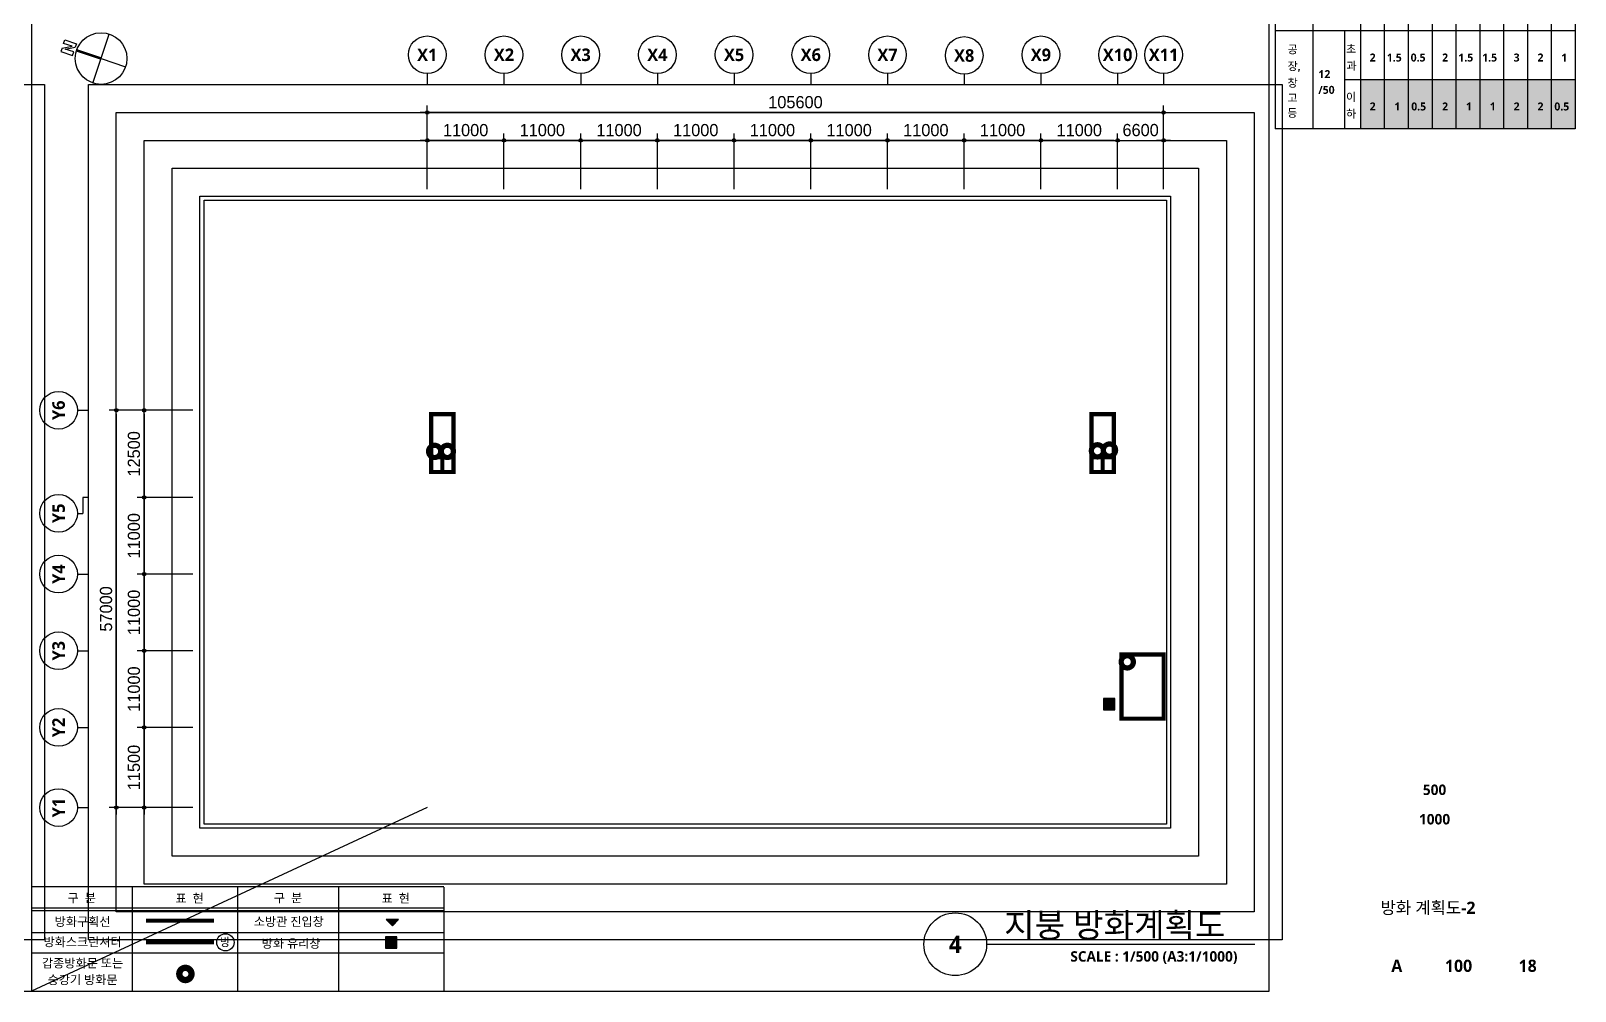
# Model space of a CAD drawing. Header units: millimetres. Extents: x 10000 to 828884, y 10000 to 287646.
# Drawn here: x 607431 to 828884, y 10000 to 147769 of the extents above; entities that cross this region are included whole.
import ezdxf
from ezdxf.enums import TextEntityAlignment as Align

# ---------------------------------------------------------------- set-up
doc = ezdxf.new("R2010")
doc.units = ezdxf.units.MM
doc.header["$LTSCALE"] = 800
doc.header["$MEASUREMENT"] = 0
doc.header["$PDSIZE"] = -5
doc.linetypes.add('HID', pattern=[2, 1.1, -0.9])
doc.linetypes.add('STD_HIDDEN', pattern=[3, 2, -1])
doc.layers.get('0').update_dxf_attribs({"linetype": 'CONTINUOUS'})
doc.layers.get('Defpoints').update_dxf_attribs({"color": 161, "linetype": 'CONTINUOUS'})
for name, color, linetype in [('A-ANNO-GRA1', 7, 'CONTINUOUS'), ('A-ANNO-NORT', 7, 'CONTINUOUS'), ('A-ANNO-NOTE', 7, 'CONTINUOUS'), ('A-ANNO-TEXT1', 7, 'CONTINUOUS'), ('A-ANNO-TITL', 7, 'CONTINUOUS'), ('A-CODE-FIRL', 2, 'CONTINUOUS'), ('A-CODE-FIRL2', 1, 'CONTINUOUS'), ('A-ST-AXIS-BUB', 7, 'CONTINUOUS'), ('A-ST-AXIS-DIM', 7, 'CONTINUOUS'), ('A-SYM2', 4, 'CONTINUOUS'), ('AA-XXXX-TXT1', 2, 'CONTINUOUS'), ('T', 3, 'CONTINUOUS'), ('X-SEC-종$0$A-ST-AXIS-BUB', 7, 'CONTINUOUS'), ('방화구획', 2, 'CONTINUOUS'), ('방화스크린셔터', 1, 'STD_HIDDEN'), ('방화유리창', 4, 'CONTINUOUS')]:
    doc.layers.add(name, color=color, linetype=linetype)
for name, color, linetype, plot in [('Defpoint', 161, 'CONTINUOUS', False), ('G(그리드1)', 185, 'CONTINUOUS', False), ('G(그리드2)', 235, 'CONTINUOUS', False)]:
    doc.layers.add(name, color=color, linetype=linetype, plot=plot)
doc.styles.add('SH_대대리576', font='')
doc.styles.get("Standard").update_dxf_attribs({"font": 'SYMBOL'})
doc.styles.get('SH_대대리576').set_extended_font_data('NanumGothic', bold=True)
doc.dimstyles.new('SHP 500', dxfattribs={"dimscale": 500, "dimtxt": 3.5, "dimasz": 1, "dimexe": 2, "dimexo": 2, "dimgap": 1, "dimtad": 1, "dimdec": 0, "dimzin": 0, "dimdsep": 46, "dimblk": 'DIMDOT', "dimcen": 0.09, "dimclrd": 256, "dimclre": 256, "dimclrt": 3, "dimadec": 0, "dimazin": 1, "dimtfac": 1, "dimtdec": 0, "dimtix": 1, "dimtmove": 2, "dimatfit": 0, "dimldrblk": 'DIMDOT', "dimfxl": 1, "dimtolj": 1, "dimtzin": 0, "dimlwd": -1, "dimlwe": -1, "dimarcsym": 0})

# ---------------------------------------------------------------- blocks, each defined once
blk = doc.blocks.new('*U5834')
at = {"layer": 'A-ANNO-TITL'}
blk.add_line((0, 0), (3847, 0), dxfattribs=at)
blk.add_circle((-450, 0), 450, dxfattribs=at)
at = {"layer": 'AA-XXXX-TXT1', "style": 'SH_대대리576'}
blk.add_attdef('DWG.TITLE', (250, 100), '', height=350, dxfattribs=at)
at = {"layer": 'AA-XXXX-TXT1', "color": 7, "style": 'SH_대대리576'}
blk.add_attdef('NO1', text='', height=300, dxfattribs=at).set_placement((-450, 0), align=Align.MIDDLE)
at = {"layer": 'AA-XXXX-TXT1', "style": 'SH_대대리576'}
blk.add_attdef('SCALE', text='', height=150, dxfattribs=at).set_placement((3597, -100), align=Align.TOP_RIGHT)
blk = doc.blocks.new('DIMDOT')
at = {"color": 0}
blk.add_line((-2, 0), (2, 0), dxfattribs=at)
for radius in [0.5, 0.25]:
    blk.add_circle((0, 0), radius, dxfattribs=at)
blk = doc.blocks.new('*D5148')
at = {"layer": 'A-ST-AXIS-DIM'}
for p, q in [((664275, 125062), (664275, 137062)), ((769375, 136062), (664775, 136062)), ((769875, 125062), (769875, 137062))]:
    blk.add_line(p, q, dxfattribs=at)
at = {"layer": 'Defpoints', "color": 0}
for p in [(664275, 136062), (664275, 124062), (769875, 124062)]:
    blk.add_point(p, dxfattribs=at)
at = {"layer": 'A-ST-AXIS-DIM', "linetype": 'ByBlock', "xscale": 500, "yscale": 500, "zscale": 500, "rotation": 180}
blk.add_blockref('DIMDOT', (664275, 136062), dxfattribs=at)
at = {"layer": 'A-ST-AXIS-DIM', "linetype": 'ByBlock', "xscale": 500, "yscale": 500, "zscale": 500}
blk.add_blockref('DIMDOT', (769875, 136062), dxfattribs=at)
at = {"layer": 'A-ST-AXIS-DIM', "color": 3, "insert": (717075, 137528), "char_height": 1750, "attachment_point": 5}
blk.add_mtext('\\A1;105600', dxfattribs=at)
blk = doc.blocks.new('*D5149')
at = {"layer": 'A-ST-AXIS-DIM'}
for p, q in [((664275, 125062), (664275, 133062)), ((675275, 125062), (675275, 133062)), ((674775, 132062), (664775, 132062))]:
    blk.add_line(p, q, dxfattribs=at)
at = {"layer": 'Defpoints', "color": 0}
for p in [(664275, 132062), (664275, 124062), (675275, 124062)]:
    blk.add_point(p, dxfattribs=at)
at = {"layer": 'A-ST-AXIS-DIM', "linetype": 'ByBlock', "xscale": 500, "yscale": 500, "zscale": 500, "rotation": 180}
blk.add_blockref('DIMDOT', (664275, 132062), dxfattribs=at)
at = {"layer": 'A-ST-AXIS-DIM', "linetype": 'ByBlock', "xscale": 500, "yscale": 500, "zscale": 500}
blk.add_blockref('DIMDOT', (675275, 132062), dxfattribs=at)
at = {"layer": 'A-ST-AXIS-DIM', "color": 3, "insert": (669775, 133522), "char_height": 1750, "attachment_point": 5}
blk.add_mtext('\\A1;11000', dxfattribs=at)
blk = doc.blocks.new('*D5150')
at = {"layer": 'A-ST-AXIS-DIM'}
for p, q in [((675275, 125062), (675275, 133062)), ((686275, 125062), (686275, 133062)), ((685775, 132062), (675775, 132062))]:
    blk.add_line(p, q, dxfattribs=at)
at = {"layer": 'Defpoints', "color": 0}
for p in [(675275, 132062), (675275, 124062), (686275, 124062)]:
    blk.add_point(p, dxfattribs=at)
at = {"layer": 'A-ST-AXIS-DIM', "linetype": 'ByBlock', "xscale": 500, "yscale": 500, "zscale": 500, "rotation": 180}
blk.add_blockref('DIMDOT', (675275, 132062), dxfattribs=at)
at = {"layer": 'A-ST-AXIS-DIM', "linetype": 'ByBlock', "xscale": 500, "yscale": 500, "zscale": 500}
blk.add_blockref('DIMDOT', (686275, 132062), dxfattribs=at)
at = {"layer": 'A-ST-AXIS-DIM', "color": 3, "insert": (680775, 133522), "char_height": 1750, "attachment_point": 5}
blk.add_mtext('\\A1;11000', dxfattribs=at)
blk = doc.blocks.new('*D5151')
at = {"layer": 'A-ST-AXIS-DIM'}
for p, q in [((686275, 125062), (686275, 133062)), ((697275, 125062), (697275, 133062)), ((696775, 132062), (686775, 132062))]:
    blk.add_line(p, q, dxfattribs=at)
at = {"layer": 'Defpoints', "color": 0}
for p in [(686275, 132062), (686275, 124062), (697275, 124062)]:
    blk.add_point(p, dxfattribs=at)
at = {"layer": 'A-ST-AXIS-DIM', "linetype": 'ByBlock', "xscale": 500, "yscale": 500, "zscale": 500, "rotation": 180}
blk.add_blockref('DIMDOT', (686275, 132062), dxfattribs=at)
at = {"layer": 'A-ST-AXIS-DIM', "linetype": 'ByBlock', "xscale": 500, "yscale": 500, "zscale": 500}
blk.add_blockref('DIMDOT', (697275, 132062), dxfattribs=at)
at = {"layer": 'A-ST-AXIS-DIM', "color": 3, "insert": (691775, 133522), "char_height": 1750, "attachment_point": 5}
blk.add_mtext('\\A1;11000', dxfattribs=at)
blk = doc.blocks.new('*D5152')
at = {"layer": 'A-ST-AXIS-DIM'}
for p, q in [((697275, 125062), (697275, 133062)), ((708275, 125062), (708275, 133062)), ((707775, 132062), (697775, 132062))]:
    blk.add_line(p, q, dxfattribs=at)
at = {"layer": 'Defpoints', "color": 0}
for p in [(697275, 132062), (697275, 124062), (708275, 124062)]:
    blk.add_point(p, dxfattribs=at)
at = {"layer": 'A-ST-AXIS-DIM', "linetype": 'ByBlock', "xscale": 500, "yscale": 500, "zscale": 500, "rotation": 180}
blk.add_blockref('DIMDOT', (697275, 132062), dxfattribs=at)
at = {"layer": 'A-ST-AXIS-DIM', "linetype": 'ByBlock', "xscale": 500, "yscale": 500, "zscale": 500}
blk.add_blockref('DIMDOT', (708275, 132062), dxfattribs=at)
at = {"layer": 'A-ST-AXIS-DIM', "color": 3, "insert": (702775, 133522), "char_height": 1750, "attachment_point": 5}
blk.add_mtext('\\A1;11000', dxfattribs=at)
blk = doc.blocks.new('*D5153')
at = {"layer": 'A-ST-AXIS-DIM'}
for p, q in [((708275, 125062), (708275, 133062)), ((719275, 125062), (719275, 133062)), ((718775, 132062), (708775, 132062))]:
    blk.add_line(p, q, dxfattribs=at)
at = {"layer": 'Defpoints', "color": 0}
for p in [(708275, 132062), (708275, 124062), (719275, 124062)]:
    blk.add_point(p, dxfattribs=at)
at = {"layer": 'A-ST-AXIS-DIM', "linetype": 'ByBlock', "xscale": 500, "yscale": 500, "zscale": 500, "rotation": 180}
blk.add_blockref('DIMDOT', (708275, 132062), dxfattribs=at)
at = {"layer": 'A-ST-AXIS-DIM', "linetype": 'ByBlock', "xscale": 500, "yscale": 500, "zscale": 500}
blk.add_blockref('DIMDOT', (719275, 132062), dxfattribs=at)
at = {"layer": 'A-ST-AXIS-DIM', "color": 3, "insert": (713775, 133522), "char_height": 1750, "attachment_point": 5}
blk.add_mtext('\\A1;11000', dxfattribs=at)
blk = doc.blocks.new('*D5154')
at = {"layer": 'A-ST-AXIS-DIM'}
for p, q in [((719275, 125062), (719275, 133062)), ((730275, 125062), (730275, 133062)), ((729775, 132062), (719775, 132062))]:
    blk.add_line(p, q, dxfattribs=at)
at = {"layer": 'Defpoints', "color": 0}
for p in [(719275, 132062), (719275, 124062), (730275, 124062)]:
    blk.add_point(p, dxfattribs=at)
at = {"layer": 'A-ST-AXIS-DIM', "linetype": 'ByBlock', "xscale": 500, "yscale": 500, "zscale": 500, "rotation": 180}
blk.add_blockref('DIMDOT', (719275, 132062), dxfattribs=at)
at = {"layer": 'A-ST-AXIS-DIM', "linetype": 'ByBlock', "xscale": 500, "yscale": 500, "zscale": 500}
blk.add_blockref('DIMDOT', (730275, 132062), dxfattribs=at)
at = {"layer": 'A-ST-AXIS-DIM', "color": 3, "insert": (724775, 133522), "char_height": 1750, "attachment_point": 5}
blk.add_mtext('\\A1;11000', dxfattribs=at)
blk = doc.blocks.new('*D5155')
at = {"layer": 'A-ST-AXIS-DIM'}
for p, q in [((730275, 125062), (730275, 133062)), ((741275, 125062), (741275, 133062)), ((740775, 132062), (730775, 132062))]:
    blk.add_line(p, q, dxfattribs=at)
at = {"layer": 'Defpoints', "color": 0}
for p in [(730275, 132062), (730275, 124062), (741275, 124062)]:
    blk.add_point(p, dxfattribs=at)
at = {"layer": 'A-ST-AXIS-DIM', "linetype": 'ByBlock', "xscale": 500, "yscale": 500, "zscale": 500, "rotation": 180}
blk.add_blockref('DIMDOT', (730275, 132062), dxfattribs=at)
at = {"layer": 'A-ST-AXIS-DIM', "linetype": 'ByBlock', "xscale": 500, "yscale": 500, "zscale": 500}
blk.add_blockref('DIMDOT', (741275, 132062), dxfattribs=at)
at = {"layer": 'A-ST-AXIS-DIM', "color": 3, "insert": (735775, 133522), "char_height": 1750, "attachment_point": 5}
blk.add_mtext('\\A1;11000', dxfattribs=at)
blk = doc.blocks.new('*D5156')
at = {"layer": 'A-ST-AXIS-DIM'}
for p, q in [((741275, 125062), (741275, 133062)), ((752275, 125062), (752275, 133062)), ((751775, 132062), (741775, 132062))]:
    blk.add_line(p, q, dxfattribs=at)
at = {"layer": 'Defpoints', "color": 0}
for p in [(741275, 132062), (741275, 124062), (752275, 124062)]:
    blk.add_point(p, dxfattribs=at)
at = {"layer": 'A-ST-AXIS-DIM', "linetype": 'ByBlock', "xscale": 500, "yscale": 500, "zscale": 500, "rotation": 180}
blk.add_blockref('DIMDOT', (741275, 132062), dxfattribs=at)
at = {"layer": 'A-ST-AXIS-DIM', "linetype": 'ByBlock', "xscale": 500, "yscale": 500, "zscale": 500}
blk.add_blockref('DIMDOT', (752275, 132062), dxfattribs=at)
at = {"layer": 'A-ST-AXIS-DIM', "color": 3, "insert": (746775, 133522), "char_height": 1750, "attachment_point": 5}
blk.add_mtext('\\A1;11000', dxfattribs=at)
blk = doc.blocks.new('*D5157')
at = {"layer": 'A-ST-AXIS-DIM'}
for p, q in [((752275, 125062), (752275, 133062)), ((763275, 125062), (763275, 133062)), ((762775, 132062), (752775, 132062))]:
    blk.add_line(p, q, dxfattribs=at)
at = {"layer": 'Defpoints', "color": 0}
for p in [(752275, 132062), (752275, 124062), (763275, 124062)]:
    blk.add_point(p, dxfattribs=at)
at = {"layer": 'A-ST-AXIS-DIM', "linetype": 'ByBlock', "xscale": 500, "yscale": 500, "zscale": 500, "rotation": 180}
blk.add_blockref('DIMDOT', (752275, 132062), dxfattribs=at)
at = {"layer": 'A-ST-AXIS-DIM', "linetype": 'ByBlock', "xscale": 500, "yscale": 500, "zscale": 500}
blk.add_blockref('DIMDOT', (763275, 132062), dxfattribs=at)
at = {"layer": 'A-ST-AXIS-DIM', "color": 3, "insert": (757775, 133522), "char_height": 1750, "attachment_point": 5}
blk.add_mtext('\\A1;11000', dxfattribs=at)
blk = doc.blocks.new('A-ST-AXIS-BUB-1')
at = {"layer": 'A-ST-AXIS-BUB'}
blk.add_line((0, 350), (0, 0), dxfattribs=at)
blk.add_circle((0, 950), 600, dxfattribs=at)
blk = doc.blocks.new('*D5428')
at = {"layer": 'A-ST-AXIS-DIM'}
for p, q in [((763275, 125062), (763275, 133062)), ((769875, 125062), (769875, 133062)), ((762775, 132062), (762275, 132062)), ((763275, 132062), (769875, 132062)), ((770375, 132062), (770875, 132062))]:
    blk.add_line(p, q, dxfattribs=at)
at = {"layer": 'Defpoints', "color": 0}
for p in [(769875, 132062), (763275, 124062), (769875, 124062)]:
    blk.add_point(p, dxfattribs=at)
at = {"layer": 'A-ST-AXIS-DIM', "linetype": 'ByBlock', "xscale": 500, "yscale": 500, "zscale": 500}
blk.add_blockref('DIMDOT', (763275, 132062), dxfattribs=at)
at = {"layer": 'A-ST-AXIS-DIM', "linetype": 'ByBlock', "xscale": 500, "yscale": 500, "zscale": 500, "rotation": 180}
blk.add_blockref('DIMDOT', (769875, 132062), dxfattribs=at)
at = {"layer": 'A-ST-AXIS-DIM', "color": 3, "insert": (766575, 133528), "char_height": 1750, "attachment_point": 5}
blk.add_mtext('\\A1;6600', dxfattribs=at)
blk = doc.blocks.new('*D5433')
at = {"layer": 'A-ST-AXIS-DIM'}
for p, q in [((630675, 93334), (618675, 93334)), ((619675, 92834), (619675, 36834)), ((630675, 36334), (618675, 36334))]:
    blk.add_line(p, q, dxfattribs=at)
at = {"layer": 'Defpoints', "color": 0}
for p in [(631675, 93334), (619675, 36334), (631675, 36334)]:
    blk.add_point(p, dxfattribs=at)
at = {"layer": 'A-ST-AXIS-DIM', "linetype": 'ByBlock', "xscale": 500, "yscale": 500, "zscale": 500}
for p, rotation in [((619675, 93334), 90), ((619675, 36334), 270)]:
    blk.add_blockref('DIMDOT', p, dxfattribs=dict(at, rotation=rotation))
at = {"layer": 'A-ST-AXIS-DIM', "color": 3, "insert": (618213, 64834), "char_height": 1750, "attachment_point": 5, "rotation": 90}
blk.add_mtext('\\A1;57000', dxfattribs=at)
blk = doc.blocks.new('*D5434')
at = {"layer": 'A-ST-AXIS-DIM'}
for p, q in [((630675, 47834), (622675, 47834)), ((623675, 47334), (623675, 36834)), ((630675, 36334), (622675, 36334))]:
    blk.add_line(p, q, dxfattribs=at)
at = {"layer": 'Defpoints', "color": 0}
for p in [(631675, 47834), (623675, 36334), (631675, 36334)]:
    blk.add_point(p, dxfattribs=at)
at = {"layer": 'A-ST-AXIS-DIM', "linetype": 'ByBlock', "xscale": 500, "yscale": 500, "zscale": 500}
for p, rotation in [((623675, 47834), 90), ((623675, 36334), 270)]:
    blk.add_blockref('DIMDOT', p, dxfattribs=dict(at, rotation=rotation))
at = {"layer": 'A-ST-AXIS-DIM', "color": 3, "insert": (622213, 42084), "char_height": 1750, "attachment_point": 5, "rotation": 90}
blk.add_mtext('\\A1;11500', dxfattribs=at)
blk = doc.blocks.new('*D5435')
at = {"layer": 'A-ST-AXIS-DIM'}
for p, q in [((630675, 58834), (622675, 58834)), ((623675, 58334), (623675, 48334)), ((630675, 47834), (622675, 47834))]:
    blk.add_line(p, q, dxfattribs=at)
at = {"layer": 'Defpoints', "color": 0}
for p in [(631675, 58834), (623675, 47834), (631675, 47834)]:
    blk.add_point(p, dxfattribs=at)
at = {"layer": 'A-ST-AXIS-DIM', "linetype": 'ByBlock', "xscale": 500, "yscale": 500, "zscale": 500}
for p, rotation in [((623675, 58834), 90), ((623675, 47834), 270)]:
    blk.add_blockref('DIMDOT', p, dxfattribs=dict(at, rotation=rotation))
at = {"layer": 'A-ST-AXIS-DIM', "color": 3, "insert": (622215, 53334), "char_height": 1750, "attachment_point": 5, "rotation": 90}
blk.add_mtext('\\A1;11000', dxfattribs=at)
blk = doc.blocks.new('*D5436')
at = {"layer": 'A-ST-AXIS-DIM'}
for p, q in [((630675, 69834), (622675, 69834)), ((623675, 69334), (623675, 59334)), ((630675, 58834), (622675, 58834))]:
    blk.add_line(p, q, dxfattribs=at)
at = {"layer": 'Defpoints', "color": 0}
for p in [(631675, 69834), (623675, 58834), (631675, 58834)]:
    blk.add_point(p, dxfattribs=at)
at = {"layer": 'A-ST-AXIS-DIM', "linetype": 'ByBlock', "xscale": 500, "yscale": 500, "zscale": 500}
for p, rotation in [((623675, 69834), 90), ((623675, 58834), 270)]:
    blk.add_blockref('DIMDOT', p, dxfattribs=dict(at, rotation=rotation))
at = {"layer": 'A-ST-AXIS-DIM', "color": 3, "insert": (622215, 64334), "char_height": 1750, "attachment_point": 5, "rotation": 90}
blk.add_mtext('\\A1;11000', dxfattribs=at)
blk = doc.blocks.new('*D5437')
at = {"layer": 'A-ST-AXIS-DIM'}
for p, q in [((630675, 80834), (622675, 80834)), ((623675, 80334), (623675, 70334)), ((630675, 69834), (622675, 69834))]:
    blk.add_line(p, q, dxfattribs=at)
at = {"layer": 'Defpoints', "color": 0}
for p in [(631675, 80834), (623675, 69834), (631675, 69834)]:
    blk.add_point(p, dxfattribs=at)
at = {"layer": 'A-ST-AXIS-DIM', "linetype": 'ByBlock', "xscale": 500, "yscale": 500, "zscale": 500}
for p, rotation in [((623675, 80834), 90), ((623675, 69834), 270)]:
    blk.add_blockref('DIMDOT', p, dxfattribs=dict(at, rotation=rotation))
at = {"layer": 'A-ST-AXIS-DIM', "color": 3, "insert": (622215, 75334), "char_height": 1750, "attachment_point": 5, "rotation": 90}
blk.add_mtext('\\A1;11000', dxfattribs=at)
blk = doc.blocks.new('*D5438')
at = {"layer": 'A-ST-AXIS-DIM'}
for p, q in [((630675, 93334), (622675, 93334)), ((623675, 92834), (623675, 81334)), ((630675, 80834), (622675, 80834))]:
    blk.add_line(p, q, dxfattribs=at)
at = {"layer": 'Defpoints', "color": 0}
for p in [(631675, 93334), (623675, 80834), (631675, 80834)]:
    blk.add_point(p, dxfattribs=at)
at = {"layer": 'A-ST-AXIS-DIM', "linetype": 'ByBlock', "xscale": 500, "yscale": 500, "zscale": 500}
for p, rotation in [((623675, 93334), 90), ((623675, 80834), 270)]:
    blk.add_blockref('DIMDOT', p, dxfattribs=dict(at, rotation=rotation))
at = {"layer": 'A-ST-AXIS-DIM', "color": 3, "insert": (622211, 87084), "char_height": 1750, "attachment_point": 5, "rotation": 90}
blk.add_mtext('\\A1;12500', dxfattribs=at)
blk = doc.blocks.new('A-ST-AXIS-BUB-2')
at = {"layer": 'X-SEC-종$0$A-ST-AXIS-BUB'}
blk.add_line((1800, 1050, -103000), (1800, 525, -103000), dxfattribs=at)
at = {"layer": 'X-SEC-종$0$A-ST-AXIS-BUB', "elevation": -103000}
blk.add_lwpolyline([(3323, 0), (3323, 525), (1800, 525)], dxfattribs=at)
at = {"layer": 'X-SEC-종$0$A-ST-AXIS-BUB'}
blk.add_circle((1800, 2850, -103000), 1800, dxfattribs=at)
blk = doc.blocks.new('A$C104A7F56')
at = {"layer": '방화유리창'}
h = blk.add_hatch(color=256, dxfattribs=at)
h.dxf.hatch_style = 1
h.paths.add_polyline_path([(0, 0), (1600, 0), (1600, 1600), (0, 1600)])
blk.add_lwpolyline([(0, 0), (1600, 0), (1600, 1600), (0, 1600)], close=True, dxfattribs=at)
blk = doc.blocks.new('dr-sy-018-D-M')
at = {"layer": 'A-ANNO-NORT'}
for p, q in [((-1, 16.4), (-2.5, 16.4)), ((-2.5, 16.4), (-2.5, 11.4)), ((-1, 16.4), (1, 12.8)), ((-1, 15.09), (1.05, 11.4)), ((-1, 11.4), (-1, 15.09)), ((1, 12.8), (1, 16.4)), ((1, 16.4), (2.5, 16.4)), ((2.5, 16.4), (2.5, 11.4)), ((-2.5, 11.4), (-1, 11.4)), ((2.5, 11.4), (1.05, 11.4)), ((-10.5, 0), (10.5, 0)), ((0, 0), (0, -10.5))]:
    blk.add_line(p, q, dxfattribs=at)
at = {"layer": 'A-ANNO-NORT', "const_width": 1}
blk.add_lwpolyline([(0, 10.5), (0, 0)], dxfattribs=at)
at = {"layer": 'A-ANNO-NORT'}
blk.add_circle((0, 0), 10.5, dxfattribs=at)
blk = doc.blocks.new('G$C3C123D65')
at = {"layer": 'A-SYM2'}
h = blk.add_hatch(color=253, dxfattribs=at)
h.dxf.hatch_style = 1
h.paths.add_polyline_path([(12240, 7020), (43020, 7020), (43020, 0), (12240, 0)])
for p, q in [((0, 31590), (43020, 31590)), ((0, 31590), (0, 0)), ((43020, 31590), (43020, 0)), ((43020, 14040), (0, 14040)), ((43020, 7020), (9960, 7020)), ((43020, 0), (0, 0))]:
    blk.add_line(p, q, dxfattribs=at)
for points in [[(5400, 31590), (5400, 0)], [(12240, 31590), (12240, 0)], [(22500, 31590), (22500, 0)], [(32760, 31590), (32760, 0)], [(36180, 31590), (36180, 0)], [(39600, 31590), (39600, 0)], [(12240, 28080), (32760, 28080)], [(15660, 28080), (15660, 0)], [(25920, 28080), (25920, 0)], [(12240, 24570), (0, 24570)], [(15660, 24570), (22500, 24570)], [(19080, 24570), (19080, 0)], [(25920, 24570), (32760, 24570)], [(29340, 24570), (29340, 0)], [(9960, 14040), (9960, 7020)], [(9960, 7020), (9960, 0)]]:
    blk.add_lwpolyline(points, dxfattribs=at)
at = {"layer": 'A-ANNO-NOTE', "style": 'SH_대대리576'}
for s, height, p in [('(단위:시간)', 1147.5, (34216, 32655)), ('용도', 1147.5, (734, 29565)), ('구성', 1147.5, (6869, 29508)), ('외벽', 1147.5, (15584, 29526)), ('내벽', 1147.5, (25778, 29515)), ('보', 1148, (33533, 29752)), ('바', 1148, (36840, 29569)), ('지', 1148, (40278, 29598)), ('부재', 1147.5, (6867, 27095)), ('내', 1148, (13005, 26068)), ('비내력', 1147.5, (16103, 25992)), ('내', 1148, (23265, 26068)), ('비내력', 1147.5, (26363, 25992)), (' ·', 1147.5, (32667, 27815)), ('기', 1148, (33451, 25885)), ('닥', 1148, (36811, 27176)), ('붕', 1148, (40208, 27238)), ('력', 1148, (13005, 23809)), ('력', 1148, (23265, 23809)), ('둥', 1148, (33397, 23562)), ('틀', 1148, (40208, 24865)), ('용도', 1147.5, (734, 22545)), ('층수/', 1147.5, (5541, 22210)), ('벽', 1148, (13024, 21289)), ('우려', 1147.5, (15991, 21388)), ('연소', 1147.5, (15994, 22964)), ('우려', 1147.5, (19411, 21388)), ('연소', 1147.5, (19414, 22964)), ('벽', 1148, (23284, 21289)), ('칸', 1148, (26744, 22964)), ('막', 1148, (26744, 21335)), ('샤프', 1147.5, (29674, 22964)), ('트실', 1147.5, (29671, 21388)), ('.', 1148, (40208, 23572)), ('구분', 1147.5, (749, 20146)), ('최고', 1147.5, (5561, 19799)), ('가', 1148, (16039, 19801)), ('가', 1148, (19459, 19801)), ('이', 1148, (26744, 19676)), ('구획', 1147.5, (29719, 19801)), ('지', 1148, (40208, 20670)), ('높이(m)', 1147.5, (5541, 17360)), ('부분', 1147.5, (15991, 16635)), ('있는', 1147.5, (15973, 18201)), ('부분', 1147.5, (19411, 16635)), ('있는', 1147.5, (19393, 18201)), ('벽', 1148, (26744, 17987)), ('벽', 1148, (29653, 18201)), ('붕', 1148, (40208, 18387)), ('공', 1148, (1801, 10812)), ('초', 1148, (10178, 10883)), ('장,', 1147.5, (1796, 8412)), ('과', 1148, (10233, 8450)), ('2', 1148, (13559, 9652)), ('1.5', 1147.5, (16015, 9652)), ('0.5', 1147.5, (19435, 9652)), ('2', 1148, (23945, 9652)), ('1.5', 1147.5, (26275, 9652)), ('1.5', 1147.5, (29695, 9652)), ('3', 1148, (34205, 9652)), ('2', 1148, (37625, 9652)), ('1', 1148, (41045, 9652)), ('창', 1148, (1783, 6019)), ('12', 1147.5, (6205, 7267)), ('고', 1148, (1783, 3848)), ('/50', 1147.5, (6205, 5017)), ('이', 1148, (10171, 3976)), ('등', 1148, (1748, 1695)), ('하', 1148, (10184, 1568)), ('2', 1148, (13559, 2632)), ('1', 1148, (17105, 2632)), ('0.5', 1147.5, (19520, 2632)), ('2', 1148, (23945, 2632)), ('1', 1148, (27365, 2632)), ('1', 1148, (30785, 2632)), ('2', 1148, (34205, 2632)), ('2', 1148, (37625, 2632)), ('0.5', 1147.5, (40040, 2632))]:
    blk.add_text(s, height=height, dxfattribs=at).set_placement(p)

msp = doc.modelspace()

# ---------------------------------------------------------------- hatches: boundary and pattern name
at = {"layer": 'A-CODE-FIRL'}
h = msp.add_hatch(color=256, dxfattribs=at)
h.dxf.hatch_style = 1
h.paths.add_polyline_path([(659272.9, 19382.7), (660172.9, 20282.7), (658372.9, 20282.7)])

# ---------------------------------------------------------------- linework, layer by layer
msp.add_circle((635327.8, 16999.6), 1236.8)
at = {"layer": 'A-ANNO-GRA1'}
for p, q in [((607500, 287000), (607500, 10000)), ((607500, 25000), (637073.2, 25000)), ((621962.1, 25000), (621962.1, 10000)), ((637073.2, 25000), (666646.4, 25000)), ((637073.2, 24910.2), (637073.2, 10000)), ((651535.3, 25000), (651535.3, 10000)), ((666646.4, 24910.2), (666646.4, 10000)), ((607500, 21928.2), (637073.2, 21928.2)), ((607500, 21578.2), (637073.2, 21578.2)), ((637073.2, 21928.2), (666646.4, 21928.2)), ((637073.2, 21578.2), (666646.4, 21578.2)), ((607500, 10000), (637073.2, 10000)), ((637073.2, 10000), (666646.4, 10000))]:
    msp.add_line(p, q, dxfattribs=at)
at = {"layer": 'A-ANNO-GRA1', "color": 8}
for p, q in [((607500, 18433.5), (637073.2, 18433.5)), ((637073.2, 18433.5), (666646.4, 18433.5)), ((607500, 15510.9), (637073.2, 15510.9)), ((607500, 15510.9), (637073.2, 15510.9)), ((637073.2, 15510.9), (666646.4, 15510.9)), ((637073.2, 15510.9), (666646.4, 15510.9))]:
    msp.add_line(p, q, dxfattribs=at)
at = {"layer": 'A-CODE-FIRL'}
msp.add_lwpolyline([(659272.9, 19382.7), (660172.9, 20282.7), (658372.9, 20282.7), (659272.9, 19382.7)], dxfattribs=at)
at = {"layer": 'A-CODE-FIRL2', "const_width": 1750}
for points in [[(664958, 87436.1, 1), (665708, 87436.1, 1)], [(666779.1, 87436.1, 1), (667529.1, 87436.1, 1)], [(760008.1, 87517.1, 1), (760758.1, 87517.1, 1)], [(761732.9, 87622.8, 1), (762482.9, 87622.8, 1)], [(764286.5, 57241.2, 1), (765036.5, 57241.2, 1)], [(629589.3, 12011.3, 1), (629589.3, 12921.3, 1)]]:
    msp.add_lwpolyline(points, format="xyb", close=True, dxfattribs=at)
at = {"layer": 'Defpoint'}
msp.add_lwpolyline([(430000, 10000), (785000, 10000), (785000, 287000), (430000, 287000)], close=True, dxfattribs=at)
at = {"layer": 'G(그리드1)'}
msp.add_line((664275, 36333.9), (607500, 10000), dxfattribs=at)
for points in [[(438175, 140062.5), (609375, 140062.5), (609375, 17362.5), (438175, 17362.5)], [(615675, 140062.5), (786875, 140062.5), (786875, 17362.5), (615675, 17362.5)], [(619675, 136062.5), (782875, 136062.5), (782875, 21362.5), (619675, 21362.5)], [(623675, 132062.5), (778875, 132062.5), (778875, 25362.5), (623675, 25362.5)], [(627675, 128062.5), (774875, 128062.5), (774875, 29362.5), (627675, 29362.5)], [(631675, 124062.5), (770875, 124062.5), (770875, 33362.5), (631675, 33362.5)]]:
    msp.add_lwpolyline(points, close=True, dxfattribs=at)
at = {"layer": 'G(그리드2)'}
msp.add_lwpolyline([(632275, 123462.5), (770275, 123462.5), (770275, 33962.5), (632275, 33962.5)], close=True, dxfattribs=at)
at = {"layer": '방화구획', "const_width": 600}
for points in [[(668025, 84483.9), (664825, 84483.9), (664825, 92783.9), (668025, 92783.9)], [(762725, 84483.9), (759525, 84483.9), (759525, 92783.9), (762725, 92783.9)], [(664825, 86583.9), (668025, 86583.9), (668025, 86583.9), (664825, 86583.9)]]:
    msp.add_lwpolyline(points, close=True, dxfattribs=at)
for points in [[(666425, 86583.9), (666425, 84483.9)], [(759525, 86583.9), (762725, 86583.9)], [(761125, 86583.9), (761125, 84483.9)], [(623917.8, 20108.3), (633695.7, 20108.3)]]:
    msp.add_lwpolyline(points, dxfattribs=at)
at = {"layer": '방화구획', "const_width": 600, "elevation": 103000}
msp.add_lwpolyline([(763825, 58283.9), (769875, 58283.9), (769875, 49083.9), (763825, 49083.9)], close=True, dxfattribs=at)
at = {"layer": '방화스크린셔터', "linetype": 'HID', "ltscale": 500, "const_width": 600}
msp.add_lwpolyline([(623917.8, 17010.7), (633695.7, 17010.7)], dxfattribs=at)

# ---------------------------------------------------------------- block references
for name, p in [('G$C3C123D65', (785864, 133717.5)), ('A$C104A7F56', (761270.7, 50376.7)), ('A$C104A7F56', (658304.5, 16172.2))]:
    msp.add_blockref(name, p)
ref = msp.add_blockref('*U5834', (744495, 16729.6), dxfattribs=dict(xscale=10, yscale=10, zscale=10))
ref.add_attrib('SCALE', 'SCALE : 1/500 (A3:1/1000)', dxfattribs={"layer": 'A-ANNO-TITL', "height": 1500, "style": 'SH_대대리576'}).set_placement((780462, 15729.6), align=Align.TOP_RIGHT)
ref.add_attrib('DWG.TITLE', '지붕 방화계획도', (746995, 17729.6), dxfattribs={"layer": 'A-ANNO-TITL', "height": 3479.08, "style": 'SH_대대리576'})
ref.add_attrib('NO1', '4', dxfattribs={"layer": 'A-ANNO-TITL', "color": 7, "height": 2500, "style": 'SH_대대리576'}).set_placement((739995, 16729.6), align=Align.MIDDLE)
at = {"layer": 'A-ANNO-NORT', "xscale": 352.8000000000371, "yscale": 352.8000000000371, "zscale": 352.8000000000371, "rotation": 71.5319309375383}
msp.add_blockref('dr-sy-018-D-M', (617500, 143800), dxfattribs=at)
at = {"layer": 'A-ST-AXIS-BUB', "xscale": 4.5, "yscale": 4.5, "zscale": 4.5}
for p in [(664275, 140062.5), (675275, 140062.5), (686275, 140062.5), (697275, 140062.5), (708275, 140062.5), (719275, 140062.5), (730275, 140062.5), (741275, 139962.5), (752275, 140062.5), (763275, 140062.5), (769875, 140062.5)]:
    msp.add_blockref('A-ST-AXIS-BUB-1', p, dxfattribs=at)
at = {"layer": 'A-ST-AXIS-BUB'}
for name, p, xscale, yscale, zscale, rotation in [('A-ST-AXIS-BUB-1', (615675, 93333.9), 4.5, 4.5, 4.5, 90), ('A-ST-AXIS-BUB-2', (615675, 75849.6), 1.5, 1.5, 1.5, 90.00000000000001), ('A-ST-AXIS-BUB-1', (615675, 69833.9), 4.5, 4.5, 4.5, 90), ('A-ST-AXIS-BUB-1', (615675, 58833.9), 4.5, 4.5, 4.5, 90), ('A-ST-AXIS-BUB-1', (615675, 47833.9), 4.5, 4.5, 4.5, 90), ('A-ST-AXIS-BUB-1', (615675, 36333.9), 4.5, 4.5, 4.5, 90)]:
    msp.add_blockref(name, p, dxfattribs=dict(at, xscale=xscale, yscale=yscale, zscale=zscale, rotation=rotation))

# ---------------------------------------------------------------- texts
at = {"layer": 'A-ANNO-NOTE', "style": 'SH_대대리576'}
for s, p in [('구  분', (614729.3, 23352.9)), ('표  현', (630184.7, 23352.9)), ('구  분', (644302.5, 23352.9)), ('표  현', (659757.9, 23352.9)), ('방화구획선', (614845.5, 20005.6)), ('소방관 진입창', (644418.7, 20005.6)), ('방화스크린셔터', (614845.5, 17083)), ('방화 유리창', (644743.2, 16861)), ('갑종방화문 또는', (614845.5, 14031.8)), ('승강기 방화문', (614845.5, 11649))]:
    msp.add_text(s, height=1275, dxfattribs=at).set_placement(p, align=Align.MIDDLE)
at = {"layer": 'A-ANNO-TEXT1', "style": 'SH_대대리576'}
for s, p in [('X1', (664275, 144337.5)), ('X2', (675275, 144337.5)), ('X3', (686275, 144337.5)), ('X4', (697275, 144337.5)), ('X5', (708275, 144337.5)), ('X6', (719275, 144337.5)), ('X7', (730275, 144337.5)), ('X8', (741275, 144237.5)), ('X9', (752275, 144337.5)), ('X10', (763275, 144337.5)), ('X11', (769875, 144337.5))]:
    msp.add_text(s, height=1800, dxfattribs=at).set_placement(p, align=Align.MIDDLE_CENTER)
for s, p in [('Y6', (611400, 93333.9)), ('Y5', (611400, 78549.6)), ('Y4', (611400, 69833.9)), ('Y3', (611400, 58833.9)), ('Y2', (611400, 47833.9)), ('Y1', (611400, 36333.9))]:
    msp.add_text(s, height=1800, rotation=90, dxfattribs=at).set_placement(p, align=Align.MIDDLE_CENTER)
at = {"layer": 'A-ANNO-TITL', "style": 'SH_대대리576'}
for s, height, p in [('500', 1500, (808725.9, 38889)), ('1000', 1500, (808725.9, 34667)), ('방화 계획도-2', 1750, (807783.8, 21986.3)), ('A', 1750, (803312.6, 13635.5)), ('100', 1750, (812168.1, 13635.5)), ('18', 1750, (822078.8, 13635.5))]:
    msp.add_text(s, height=height, dxfattribs=at).set_placement(p, align=Align.MIDDLE)
at = {"layer": 'T', "style": 'SH_대대리576'}
msp.add_text('방', height=1166.4, dxfattribs=at).set_placement((634541.7, 16448.9))

# ---------------------------------------------------------------- dimensions: what is measured, and where the dimension line sits
at = {"layer": 'A-ST-AXIS-DIM'}
for base, p1, p2, picture, middle in [((664275, 136062.5), (769875, 124062.5), (664275, 124062.5), '*D5148', (717075, 137528.2)), ((664275, 132062.5), (675275, 124062.5), (664275, 124062.5), '*D5149', (669775, 133522)), ((675275, 132062.5), (686275, 124062.5), (675275, 124062.5), '*D5150', (680775, 133522)), ((686275, 132062.5), (697275, 124062.5), (686275, 124062.5), '*D5151', (691775, 133522)), ((697275, 132062.5), (708275, 124062.5), (697275, 124062.5), '*D5152', (702775, 133522)), ((708275, 132062.5), (719275, 124062.5), (708275, 124062.5), '*D5153', (713775, 133522)), ((719275, 132062.5), (730275, 124062.5), (719275, 124062.5), '*D5154', (724775, 133522)), ((730275, 132062.5), (741275, 124062.5), (730275, 124062.5), '*D5155', (735775, 133522)), ((741275, 132062.5), (752275, 124062.5), (741275, 124062.5), '*D5156', (746775, 133522)), ((752275, 132062.5), (763275, 124062.5), (752275, 124062.5), '*D5157', (757775, 133522))]:
    dim = msp.add_linear_dim(base=base, p1=p1, p2=p2, dimstyle='SHP 500', dxfattribs=at)
    dim.commit()
    dim.dimension.update_dxf_attribs({"geometry": picture, "text_midpoint": middle})
for base, p1, p2, angle, picture, middle in [((769875, 132062.5), (763275, 124062.5), (769875, 124062.5), 180, '*D5428', (766575, 133528.2)), ((619675, 36333.9), (631675, 93333.9), (631675, 36333.9), 90, '*D5433', (618213, 64833.9)), ((623675, 80833.9), (631675, 93333.9), (631675, 80833.9), 90, '*D5438', (622210.5, 87083.9)), ((623675, 69833.9), (631675, 80833.9), (631675, 69833.9), 90, '*D5437', (622215.5, 75333.9)), ((623675, 58833.9), (631675, 69833.9), (631675, 58833.9), 90, '*D5436', (622215.5, 64333.9)), ((623675, 47833.9), (631675, 58833.9), (631675, 47833.9), 90, '*D5435', (622215.5, 53333.9)), ((623675, 36333.9), (631675, 47833.9), (631675, 36333.9), 90, '*D5434', (622213, 42083.9))]:
    dim = msp.add_linear_dim(base=base, p1=p1, p2=p2, angle=angle, dimstyle='SHP 500', dxfattribs=at)
    dim.commit()
    dim.dimension.update_dxf_attribs({"geometry": picture, "text_midpoint": middle})

doc.saveas('drawing.dxf')
